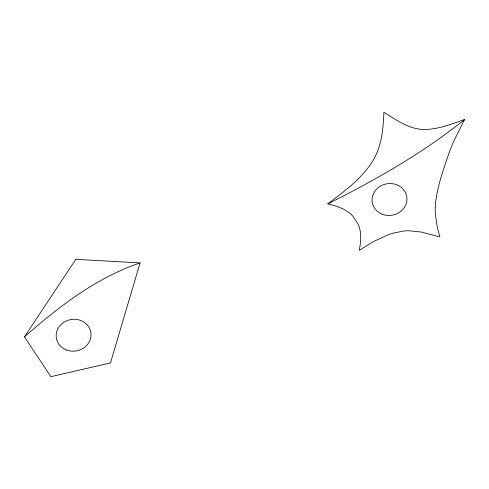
<?xml version="1.0" encoding="UTF-8"?>
<svg xmlns="http://www.w3.org/2000/svg" width="489" height="489" viewBox="0 0 489 489"><rect width="100%" height="100%" fill="white"/><g stroke="black" fill="none" stroke-linecap="round" stroke-linejoin="round"><path stroke-width="0.73" d="M140.098 262.893L110.471 362.917L50.893 376.683L24.45 336.86L75.813 259.341L140.098 262.893C96.241 277.77 58.845 306.621 24.45 336.86M464.55 119.573L454.153 140.331A247.623 225.508 -9.9 0 0 449.66 151.229C443.829 168.253 437.49 185.429 435.473 203.412A89.982 81.95 -9.9 0 0 435.412 214.738L437.313 227.483L439.941 236.951L421.585 232.086L408.798 230.741A42.751 38.937 -9.9 0 0 402.691 231.163L393.303 233.174A70.758 64.438 -9.9 0 0 387.41 235.087L373.773 241.419L359.287 250.325C360.637 243.07 361.53 235.447 359.58 228.216A32.109 29.242 -9.9 0 0 357.924 223.791L352.936 216.279A30.917 28.154 -9.9 0 0 349.403 212.935C343.156 208.051 335.399 205.686 327.795 203.876C344.146 191.419 361.524 179.023 372.569 161.278A71.657 65.257 -9.9 0 0 376.542 153.644C382.202 140.661 383.394 126.309 383.877 112.317C395.797 119.56 407.893 128.546 422.319 129.432C436.989 129.946 450.919 124.249 464.55 119.573C422.667 153.204 375.723 179.909 327.795 203.876M66.565 350.045A17.488 15.929 -9.9 0 0 90.942 332.991A17.488 15.929 -9.9 0 0 63.289 322.648A17.488 15.929 -9.9 0 0 66.565 350.045M382.465 214.329A17.488 15.929 -9.9 0 0 406.842 197.275A17.488 15.929 -9.9 0 0 379.189 186.926A17.488 15.929 -9.9 0 0 382.465 214.329"/></g></svg>
